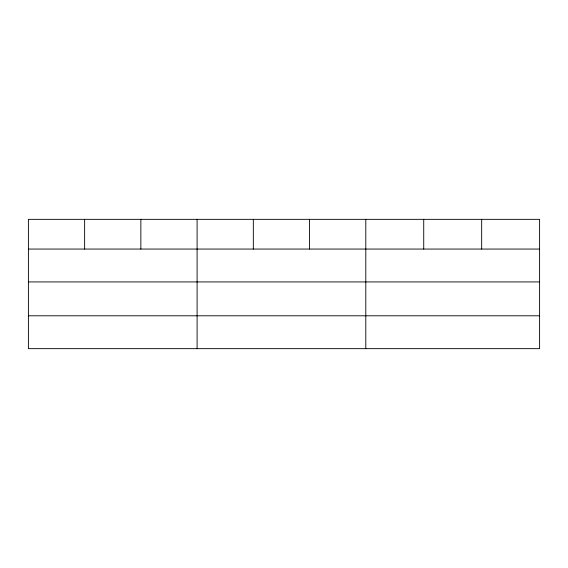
<?xml version="1.0" encoding="UTF-8"?>
<svg xmlns="http://www.w3.org/2000/svg" width="568" height="568" viewBox="0 0 568 568"><rect width="100%" height="100%" fill="white"/><g stroke="black" fill="none" stroke-linecap="round" stroke-linejoin="round"><path stroke-width="0.85" d="M539.6 281.927L539.6 219.34L28.4 219.34L28.4 348.66L539.6 348.66L539.6 281.927L28.4 281.927M28.4 249.061L539.6 249.061M28.4 315.794L539.6 315.794M481.664 219.34L481.664 249.061M423.728 219.34L423.728 249.061M365.792 219.34L365.792 348.66M309.56 219.34L309.56 249.061M253.328 219.34L253.328 249.061M197.096 219.34L197.096 348.66M140.864 219.34L140.864 249.061M84.632 219.34L84.632 249.061"/></g></svg>
